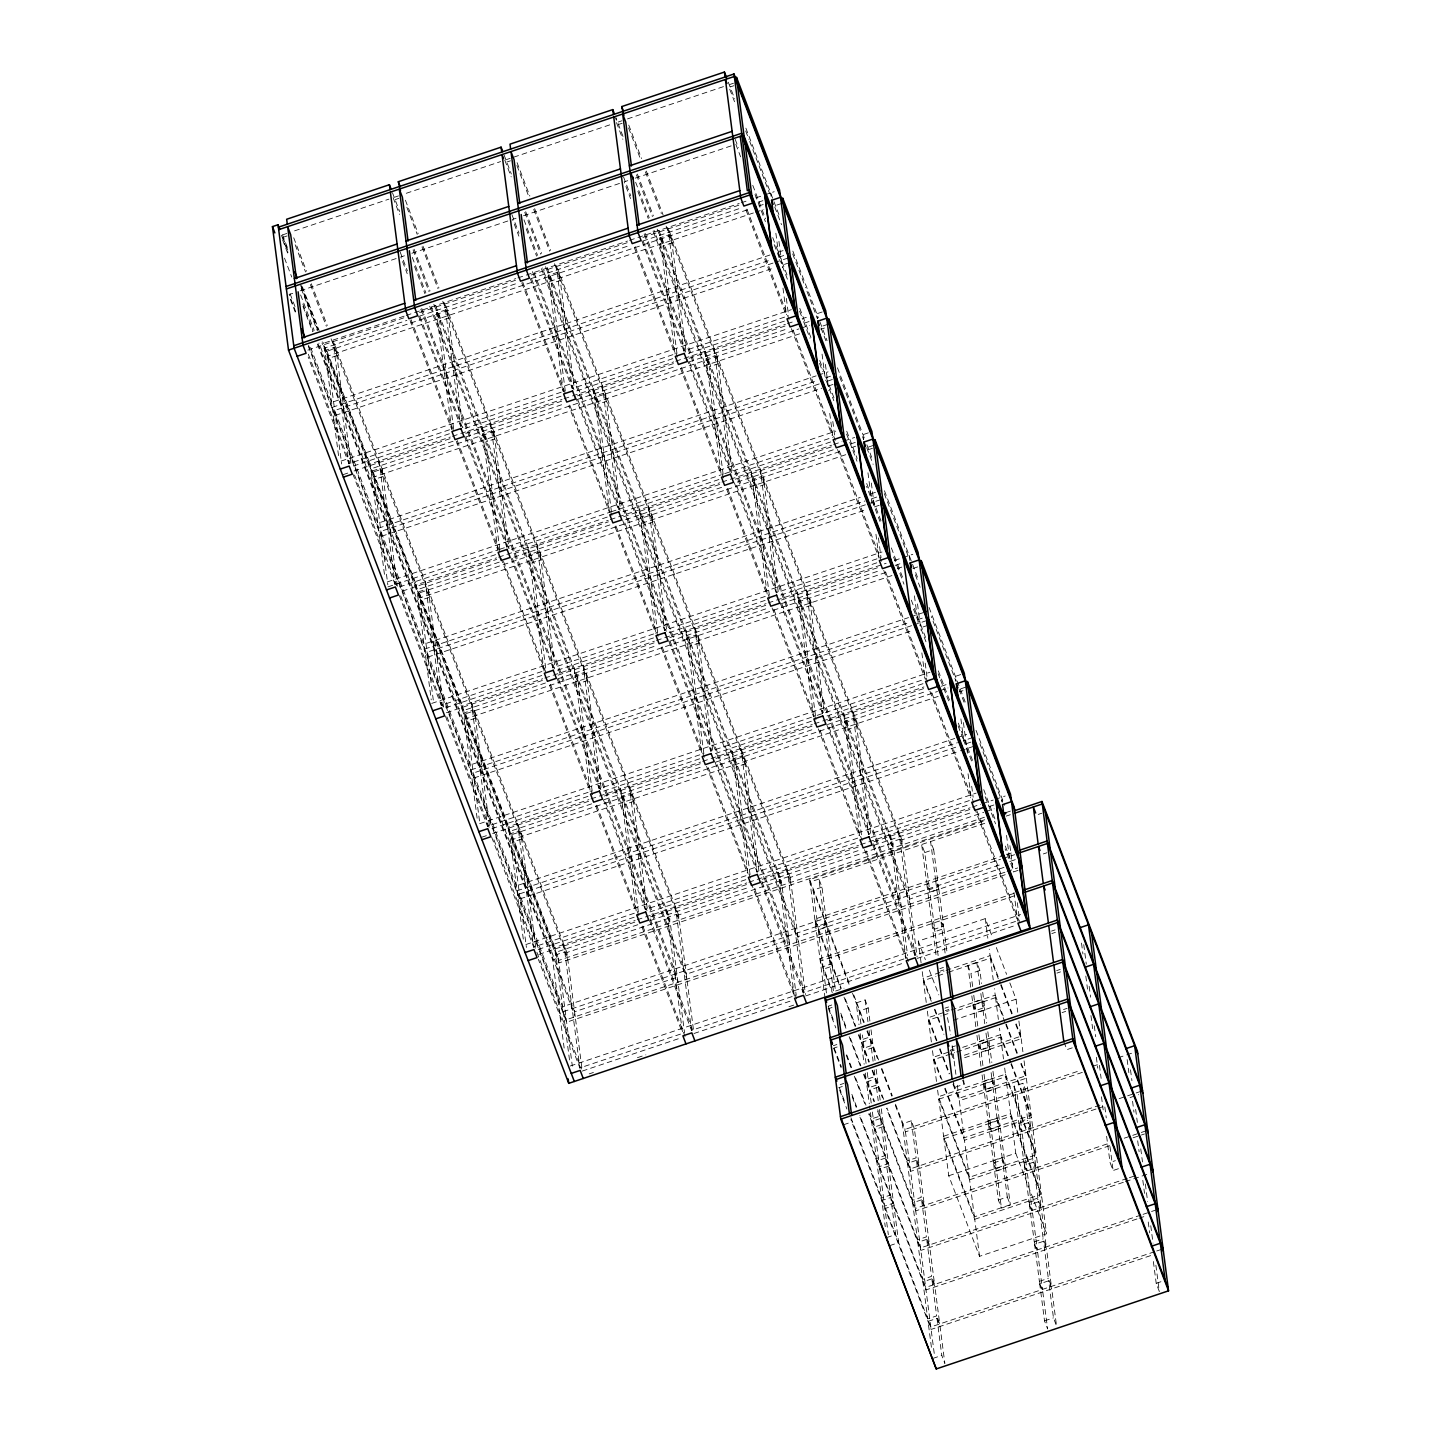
<?xml version="1.0" encoding="UTF-8"?>
<svg xmlns="http://www.w3.org/2000/svg" width="1441" height="1441" viewBox="0 0 1441 1441"><rect width="100%" height="100%" fill="white"/><g stroke="black" fill="none" stroke-linecap="round" stroke-linejoin="round"><path stroke-width="0.75" stroke-dasharray="5 3.75" d="M283.229 234.667L286.813 233.46M294.576 230.848L388.926 199.128M394.906 197.111L398.473 195.904M406.254 193.292L500.603 161.572M506.584 159.555L510.15 158.348M513.735 157.159L612.281 124.016M618.261 121.999L621.828 120.792M627.501 118.901L723.958 86.46M729.939 84.443L733.505 83.236M283.553 237.135L287.119 235.928M395.23 199.578L398.797 198.372M506.908 162.022L510.474 160.816M618.585 124.466L622.152 123.278M730.263 86.91L733.829 85.721M292.721 293.334L289.137 294.54L295.693 311.688M300.178 290.83L396.617 258.389M404.399 255.778L400.814 256.984L407.209 273.7M411.856 253.274L508.295 220.833M516.076 218.221L512.492 219.428L518.886 236.144M523.533 215.718L619.972 183.277M627.754 180.665L624.169 181.872L630.564 198.588M635.211 178.162L731.65 145.721M404.146 316.155L323.919 343.138L324.549 348.074L406.884 320.388M406.236 315.453L412.522 313.327M414.63 312.625L515.824 278.599M517.913 277.897L524.2 275.789M526.307 275.069L627.501 241.043M629.591 240.341L739.179 203.487M741.268 202.785L747.555 200.677M755.949 197.849L762.235 195.742M764.324 195.021L774.195 191.707M307.87 350.109L404.327 317.668M419.547 312.553L516.004 280.112M531.225 274.997L627.682 242.556M642.902 237.441L739.359 205M419.457 316.155L518.562 282.832M531.135 278.599L630.239 245.276M642.812 241.043L741.917 207.72M758.687 202.082L762.883 200.677M350.865 463.155L336.888 355.603L333.808 347.533L324.873 350.541L338.851 458.112M451.663 429.328L436.551 312.985L445.485 309.977L448.565 318.047L462.831 427.797M563.341 391.79L548.228 275.429L557.163 272.421L560.243 280.491L574.22 388.061M674.766 352.306L659.906 237.873L668.84 234.865L671.92 242.935L685.898 350.505M753.373 212.962L327.629 356.125L326.999 351.19L750.635 208.729M759.029 205.901L763.226 204.496M755.48 212.259L763.856 209.431M781.49 203.505L774.339 205.919L781.526 224.706M336.888 355.603L327.954 358.593L341.643 463.966M453.609 428.607L439.631 321.055L448.565 318.047M565.286 391.051L551.309 283.499L560.243 280.491M676.964 353.495L662.986 245.943L671.92 242.935M769.926 255.003L331.61 402.399L310.049 346.002M778.32 252.193L787.254 249.185M332.259 407.353L770.575 259.938M778.969 257.128L784.318 255.327M773.006 263.073L334.69 410.469L377.812 523.263L816.128 375.867M775.114 262.352L788.551 257.849M335.339 415.404L773.655 268.008M789.182 262.784L782.049 265.18L788.425 281.896M341.103 461.084L791.379 309.653M449.538 429.76L348.884 463.606L308.176 357.08M561.215 392.204L460.562 426.05L418.25 315.345M672.893 354.666L572.239 388.512L529.928 277.789M784.57 317.11L683.917 350.956L640.813 238.143M353.423 466.019L449.88 433.597M465.101 428.463L561.558 396.041M576.778 390.907L673.235 358.485M688.456 353.369L784.913 320.929M453.068 441.252L370.751 468.937L370.103 464.002L450.331 437.019M452.438 436.317L458.724 434.191M460.814 433.489L562.008 399.463M564.115 398.761L570.402 396.653M572.491 395.933L673.686 361.907M675.793 361.205L682.079 359.097M684.169 358.377L785.363 324.351M787.452 323.649L793.757 321.541M802.133 318.713L806.33 317.308M822.181 311.976L816.813 313.778L817.461 318.713L805.483 287.389M343.03 474.683L348.398 472.864M354.072 470.973L450.511 438.532M465.749 433.417L562.188 400.976M577.427 395.861L673.866 363.42M689.086 358.305L785.543 325.864M465.659 437.019L564.746 403.696M577.337 399.463L676.423 366.14M689.014 361.907L788.101 328.584M804.871 322.946L809.067 321.541M397.338 586.217L383.09 476.467L380.01 468.397L371.076 471.405L384.765 576.778M497.865 550.21L482.753 433.849L491.687 430.841L494.767 438.911L509.015 548.661M609.543 512.654L594.431 396.293L603.365 393.285L606.445 401.355L620.405 508.925M720.968 473.17L706.108 358.737L715.042 355.747L718.122 363.798L732.082 471.369M799.575 333.826L373.831 476.989L373.183 472.054L798.926 328.89M801.016 328.188L809.41 325.36M827.692 324.369L820.541 326.783L826.125 341.391M383.09 476.467L374.156 479.457L387.845 584.83M499.793 549.471L485.833 441.919L494.767 438.911M611.47 511.915L597.511 404.363L606.445 401.355M723.148 474.359L709.188 366.807L718.122 363.798M820.866 329.25L824.432 328.044M818.218 375.164L828.089 371.85M378.443 528.217L816.777 380.802M830.52 376.191L825.153 377.992L833.817 400.67M819.209 383.936L380.892 531.333L423.996 644.127L860.223 497.433M827.602 381.108L836.537 378.1M381.523 536.268L821.946 388.169M828.233 386.044L835.384 383.648M387.287 581.948L835.78 431.129M387.935 586.883L497.829 549.922L456.311 441.306M499.613 549.327L609.507 512.366L568.781 405.84M611.29 511.771L721.184 474.81M724.751 473.621L832.862 437.253M399.607 586.883L496.064 554.461M511.285 549.327L607.742 516.905M622.962 511.789L719.419 479.349M734.64 474.233L831.097 441.793M499.27 562.116L416.935 589.801L416.305 584.866L496.533 557.883M498.622 557.181L608.21 520.327M610.3 519.625L719.888 482.771M721.977 482.069L831.565 445.215M833.655 444.512L842.048 441.703M844.138 440.982L854.621 437.47M868.365 432.84L863.015 434.642L863.645 439.577L861.25 433.309M402.363 591.116L496.713 559.396M514.023 553.578L608.39 521.84M623.611 516.725L720.068 484.284M735.288 479.169L831.745 446.728M513.951 557.181L610.948 524.56M625.628 519.625L722.625 487.004M737.288 482.069L834.303 449.448M851.073 443.81L855.27 442.405M443.54 707.081L429.274 597.331L426.194 589.261L417.26 592.269L431.237 699.84M544.05 671.074L528.937 554.713L537.871 551.705L540.951 559.774L554.929 667.345M655.475 631.59L640.615 517.157L649.549 514.149L652.629 522.218L666.607 629.789M767.152 594.034L752.292 479.601L761.226 476.611L764.306 484.662L778.284 592.233M845.759 454.69L420.015 597.853L419.385 592.917L843.021 450.457M851.415 447.629L855.612 446.224M868.509 447.034L875.66 444.639M429.274 597.331L420.34 600.321L433.741 703.514M545.707 668.156L532.017 562.783L540.951 559.774M657.672 632.779L643.695 525.226L652.629 522.218M769.35 595.241L755.372 487.67L764.306 484.662M868.833 449.502L872.417 448.313M870.706 493.921L879.64 490.913M424.645 649.08L865.05 500.964M876.704 497.055L871.355 498.856L866.563 486.319M865.393 504.8L427.076 652.197L470.198 764.991L908.514 617.595M867.5 504.08L880.937 499.577M427.725 657.132L866.041 509.736M874.435 506.908L883.369 503.9M431.706 703.406L881.982 551.993M541.924 671.488L441.27 705.333L398.166 592.539M653.602 633.95L552.948 667.795L509.844 554.983M765.279 596.394L664.625 630.239L621.521 517.427M876.957 558.838L776.303 592.683L733.199 479.871M445.809 707.747L542.266 675.325M557.487 670.191L653.944 637.769M669.164 632.653L765.621 600.213M780.842 595.097L877.299 562.656M545.455 682.98L463.137 710.665L462.489 705.73L542.717 678.747M544.824 678.045L654.394 641.191M656.502 640.488L766.072 603.635M768.179 602.932L774.465 600.825M776.555 600.122L886.143 563.269M894.519 560.441L900.823 558.333M902.913 557.631L912.783 554.299M446.458 712.701L545.004 679.558M558.135 675.145L656.682 642.002M669.813 637.588L768.359 604.445M781.472 600.032L880.037 566.889M558.045 678.747L657.132 645.424M669.723 641.191L768.81 607.868M781.4 603.635L878.398 571.032M895.167 565.376L901.454 563.269M489.436 825.765L475.476 718.194L472.396 710.125L463.462 713.133L477.151 818.506M589.999 790.01L575.139 675.577L584.073 672.569L587.153 680.638L601.113 788.209M701.677 752.454L686.817 638.021L695.751 635.031L698.831 643.082L712.791 750.653M813.607 716.825L798.494 600.465L807.428 597.475L810.508 605.526L824.468 713.097M891.961 575.553L466.218 718.717L465.569 713.781L889.223 571.32M897.599 568.493L901.796 567.088M912.928 568.511L920.079 566.097M475.476 718.194L466.542 721.202L479.943 824.378M592.179 791.199L578.219 683.646L587.153 680.638M703.856 753.643L689.897 646.09L698.831 643.082M815.534 716.105L801.574 608.534L810.508 605.526M910.604 616.892L924.041 612.371M470.829 769.944L909.163 622.548M917.539 619.72L922.906 617.919M911.595 625.664L473.278 773.06L516.382 885.855L954.699 738.458M913.684 624.944L927.121 620.441M473.909 777.996L912.243 630.6M927.77 625.376L920.619 627.772L927.013 644.487M479.673 823.676L929.967 672.245M588.108 792.352L487.472 826.197L445.161 715.493M699.786 754.814L599.15 788.659L556.028 675.847M811.463 717.258L710.827 751.103L667.705 638.291M817.137 715.348L923.141 679.702M491.993 828.611L588.45 796.189M603.671 791.073L700.128 758.632M715.348 753.517L811.805 721.076M827.026 715.961L923.483 683.52M591.657 803.844L509.321 831.529L508.691 826.594L588.919 799.611M591.008 798.908L597.295 796.801M599.402 796.08L700.596 762.055M702.686 761.352L708.972 759.245M711.079 758.524L812.274 724.499M814.363 723.796L820.65 721.689M822.757 720.986L923.951 686.943M960.751 674.568L955.401 676.369L956.031 681.305L931.282 616.55M481.618 837.275L486.968 835.474M492.642 833.564L589.099 801.124M604.319 796.008L700.776 763.568M715.997 758.452L812.454 726.012M827.674 720.896L924.131 688.456M604.229 799.611L703.334 766.288M715.907 762.055L815.012 728.732M827.584 724.499L926.689 691.176M941.351 686.24L947.656 684.133M535.638 946.629L521.66 839.058L518.58 830.989L509.646 833.997L523.335 939.37M636.183 910.874L621.323 796.441L630.257 793.433L633.338 801.502L647.315 909.073M747.861 873.318L733.001 758.885L741.935 755.895L745.015 763.946L759.281 873.714M859.538 835.762L844.678 721.329L853.612 718.339L856.693 726.39L870.958 836.158M938.145 696.417L512.402 839.581L511.771 834.645L937.515 691.482M939.604 690.779L947.998 687.951M960.895 688.762L968.046 686.366M521.66 839.058L512.726 842.066L526.415 947.439M638.381 912.063L624.403 804.51L633.338 801.502M750.059 874.525L736.081 766.954L745.015 763.946M861.448 834.771L847.758 729.398L856.693 726.39M959.436 691.842L963.002 690.635M956.806 737.756L966.659 734.442M517.031 890.808L957.436 742.691M972.675 737.576L963.741 740.584L972.405 763.262M955.689 747.231L519.462 893.924L562.584 1006.737L1000.522 859.25M966.172 743.7L975.107 740.692M520.111 898.86L958.427 751.463M960.517 750.761L973.954 746.24M525.875 944.539L976.151 793.108M634.31 913.234L533.656 947.079L490.552 834.267M745.988 875.678L645.334 909.523L602.23 796.711M857.665 838.122L757.011 871.967L713.907 759.155M969.343 800.566L868.689 834.411L826.377 723.688M538.195 949.475L634.652 917.052M649.873 911.937L746.33 879.496M759.443 875.083L858.007 841.94M871.121 837.527L969.685 804.384M637.841 924.708L555.524 952.393L554.875 947.457L635.103 920.475M637.21 919.772L746.78 882.919M748.888 882.216L858.458 845.363M860.565 844.66L970.135 807.807M972.225 807.104L980.619 804.294M982.726 803.574L993.209 800.061M995.299 799.359L1005.17 796.026M538.844 954.428L635.283 921.988M650.521 916.872L746.96 884.432M762.199 879.316L858.638 846.876M873.858 841.76L970.315 809.32M650.431 920.475L747.429 887.854M762.109 882.919L859.106 850.316M873.786 845.363L972.873 812.04M989.643 806.402L993.84 804.997M581.822 1067.493L567.862 959.922L564.782 951.853L555.848 954.861L569.537 1060.234M682.386 1031.738L667.525 917.305L676.459 914.315L679.54 922.366L693.499 1029.937M794.315 996.109L779.203 879.749L788.137 876.758L791.217 884.81L805.465 994.578M905.993 958.553L890.88 842.192L899.814 839.202L902.895 847.254L917.142 957.022M331.088 338.797L567.538 957.454L566.889 952.501L669.633 917.953L435.596 305.582L436.227 310.517M442.765 301.241L679.215 919.898L678.567 914.963L781.31 880.397L547.274 268.026L547.904 272.961M554.443 263.685L790.893 882.342L790.244 877.407L892.988 842.841L658.951 230.47L659.582 235.405M666.12 226.129L902.57 844.786L901.922 839.851L983.699 812.346M985.788 811.643L994.182 808.815M564.151 1048.057L552.696 959.868L558.279 957.977L323.018 342.4M984.437 817.245L558.604 960.445L322.154 341.805M984.761 819.731L558.928 962.93L322.045 343.138M1005.638 812.706L1010.988 810.905M825.063 998.145L809.68 879.604L984.419 820.848M984.743 823.315L809.986 882.072L849.307 984.923M1006.052 816.146L1010.321 814.705M822 887.134L813.066 890.142L817.894 927.175L826.828 924.167L822 887.134L818.92 879.064L823.748 916.116M924.744 852.586L933.678 849.578L930.598 841.508L935.425 878.56L938.487 886.611L929.553 889.619L926.491 881.568L921.664 844.516L924.744 852.586L929.553 889.619M1038.222 814.417L1041.789 813.228M1004.467 855.342L814.813 919.124L841.274 988.382M1006.611 854.621L1012.987 852.478M1002.666 858.53L1014.644 854.711M563.215 1011.672L1001.549 864.276M1015.293 859.647L1009.925 861.448L1005.134 848.911M827.134 926.635L818.2 929.643L823.009 966.695L831.943 963.687L827.134 926.635L824.054 918.583L828.863 955.635M929.877 892.087L938.812 889.097L935.731 881.027L940.541 918.079L943.621 926.131L934.687 929.139L931.607 921.087L926.797 884.035L929.877 892.087L934.687 929.139M1043.338 853.937L1046.923 852.73M1003.981 867.392L909.631 899.112L654.016 230.326M1004.917 872.237L566.295 1019.724L308.554 345.3M1007.043 871.517L1017.688 867.932M1005.224 874.705L566.619 1022.191L308.068 345.678M1013.743 871.841L1018.012 870.4M1013.87 893.42L819.929 958.643L831.979 990.129M1014.194 895.888L820.253 961.111L832.286 992.597M833.438 990.796L829.187 958.103L832.268 966.154L823.333 969.163L826.738 995.317M938.127 955.581L935.011 931.607L943.945 928.598L940.865 920.547L945.404 955.419M921.105 962.93L918.277 941.135L985.284 918.619L992.381 937.208M570.276 1065.998L1020.552 914.585M680.494 1034.098L579.858 1067.943L538.34 959.31M792.172 996.542L691.536 1030.387L648.414 917.575M903.849 958.986L803.213 992.831L760.091 880.019M1015.527 921.429L914.891 955.275L871.769 842.463M582.29 1071.059L680.836 1037.916M693.968 1033.503L792.514 1000.36M805.645 995.947L904.191 962.804M917.323 958.391L1015.869 925.248M589.225 1073.869L593.422 1072.464M637.444 1057.658L645.838 1054.848M788.966 1006.701L795.252 1004.593M835.636 991.012L844.03 988.184M828.143 1006.214L831.727 1005.007M939.82 968.658L943.405 967.451M1051.498 931.102L1055.082 929.895M828.467 1008.682L832.051 1007.475M940.144 971.126L943.729 969.919M1051.822 933.57L1055.388 932.363M930.976 998.847L923.087 978.187L944.017 971.144M946.107 970.441L990.093 955.653L989.247 949.115M869.896 1021.075L868.202 1007.998L865.122 999.928L856.188 1002.936L859.016 1024.731M970.694 987.175L967.866 965.38L976.8 962.39L979.88 970.441L981.573 983.519M926.239 1002.45L923.393 980.655L935.966 976.44M938.055 975.737L946.431 972.909M948.52 972.207L990.399 958.121L999.892 982.924M868.202 1007.998L859.268 1011.006L860.961 1024.065M972.639 986.527L970.946 973.45L979.88 970.441M833.276 1045.716L836.861 1044.527M944.954 1008.16L948.538 1006.971M1056.631 970.604L1060.216 969.415M833.6 1048.183L837.167 1046.995M945.278 1010.645L948.844 1009.439M1056.955 973.089L1060.522 971.882M982.708 992.237L984.689 1007.475L975.755 1010.483L972.675 1002.432L981.609 999.424L980.186 988.526M936.902 1040.438L928.22 1017.706L949.151 1010.663M951.24 1009.961L995.227 995.173L994.362 988.634M875.029 1060.576L873.336 1047.517L870.256 1039.447L861.322 1042.455L864.15 1064.251M975.827 1026.694L972.999 1004.899L981.933 1001.891L985.014 1009.961L986.707 1023.02M931.372 1041.969L928.526 1020.174L941.099 1015.941M943.189 1015.239L949.475 1013.131M957.851 1010.321L995.533 997.64L1005.007 1022.426M953.258 1020.318L1016.067 999.189L1009.763 982.654M873.336 1047.517L864.402 1050.507L866.095 1063.584M977.773 1026.028L976.079 1012.951L985.014 1009.961M840.193 1084.641L843.778 1083.434M951.871 1047.085L955.455 1045.878M1063.548 1009.529L1067.133 1008.322M838.734 1087.703L842.301 1086.496M950.412 1050.147L953.978 1048.958M1062.089 1012.591L1065.656 1011.402M987.842 1031.738L989.823 1046.995L980.889 1050.003L977.809 1041.951L986.743 1038.943L985.896 1032.404M942.036 1079.939L933.354 1057.226L954.284 1050.183M962.66 1047.355L1000.342 1034.692L999.496 1028.153M880.163 1100.095L878.47 1087.018L875.389 1078.967L866.455 1081.975L869.283 1103.752M980.961 1066.214L978.133 1044.419L987.067 1041.411L990.147 1049.462L991.84 1062.539M936.488 1081.47L933.66 1059.693L954.608 1052.65M956.698 1051.948L1000.666 1037.16L1010.141 1061.945M964.353 1055.244L1020.876 1036.223L1018.895 1020.985M964.659 1057.712L1021.201 1038.709L1014.878 1022.173M878.47 1087.018L869.535 1090.026L871.229 1103.104M982.906 1065.547L981.213 1052.47L990.147 1049.462M843.543 1124.755L852.478 1121.746M963.597 1079.831L964.155 1084.19L955.221 1087.198L952.915 1081.146M1072.266 1047.841L1066.898 1049.642L1063.818 1041.591M992.975 1071.257L994.956 1086.514L986.022 1089.522L982.942 1081.452L991.876 1078.462L991.03 1071.924M1010.934 1064.016L1031.468 1117.73L1036.277 1154.781L969.271 1177.315L938.469 1096.727L1005.476 1074.193L1004.629 1067.655M983.266 1083.92L992.201 1080.93L995.281 1088.982L1000.09 1126.033L991.156 1129.024L988.076 1120.972L983.266 1083.92L986.346 1091.99L991.156 1129.024M938.793 1099.195L1005.8 1076.661L1036.601 1157.249L1041.411 1194.283L974.404 1216.816L943.603 1136.247L938.793 1099.195L969.595 1179.783L974.404 1216.816M953.474 1083.812L959.004 1098.276L1026.01 1075.743L1024.029 1060.486M1026.334 1078.21L1031.144 1115.262L964.137 1137.796L959.328 1100.744L1026.334 1078.21L1020.804 1063.746M986.346 1091.99L995.281 1088.982M911.306 1120.792L902.372 1123.8L907.2 1160.852L916.134 1157.843L911.306 1120.792L914.387 1128.861L919.214 1165.895L916.134 1157.843M1014.05 1086.244L1017.13 1094.313L1021.939 1131.347L1018.877 1123.296L1014.05 1086.244L1022.984 1083.254L1026.064 1091.305L1030.873 1128.339L1027.811 1120.287L1022.984 1083.254M934.236 1353.405L905.146 1129.384L1079.885 1070.627M1092.674 1066.322L1099.069 1064.178M1118.252 1057.73L1124.646 1055.587M1126.772 1054.866L1133.166 1052.705M1082.335 1072.374L905.452 1131.869L895.023 1104.581M988.076 1120.972L997.01 1117.964L992.201 1080.93M943.603 1136.247L1010.609 1113.713L1005.8 1076.661M988.4 1123.44L997.334 1120.432L1000.414 1128.501L1005.224 1165.535L996.289 1168.543L993.209 1160.491L988.4 1123.44L991.48 1131.509L996.289 1168.543M943.927 1138.714L1010.934 1116.181L1041.735 1196.769L1046.544 1233.802L979.538 1256.336L948.736 1175.766L943.927 1138.714L974.728 1219.284L979.538 1256.336M969.271 1177.315L964.461 1140.263L1031.468 1117.73M991.48 1131.509L1000.414 1128.501M1018.877 1123.296L1027.811 1120.287M916.44 1160.311L907.506 1163.319L912.315 1200.371L921.249 1197.363L916.44 1160.311L919.52 1168.381L924.329 1205.415L921.249 1197.363M1019.183 1125.763L1022.263 1133.815L1027.073 1170.867L1023.993 1162.815L1019.183 1125.763L1028.117 1122.755L1031.198 1130.825L1036.007 1167.858L1032.927 1159.807L1028.117 1122.755M1099.933 1105.121L910.28 1168.903L887.008 1108.039M1119.117 1098.672L1125.511 1096.529M1127.637 1095.808L1134.031 1093.665M1136.174 1092.944L1142.551 1090.801M1095.989 1109.03L910.586 1171.371L886.521 1108.399M1098.132 1108.309L1104.527 1106.166M1130.086 1097.556L1138.624 1094.692M993.209 1160.491L1002.143 1157.483L997.334 1120.432M948.736 1175.766L1015.743 1153.232L1010.934 1116.181M993.515 1162.959L1002.45 1159.951L1005.53 1168.021L1010.357 1205.054L1001.423 1208.062L998.343 1200.011L993.515 1162.959L996.596 1171.011L1001.423 1208.062M969.595 1179.783L1036.601 1157.249M996.596 1171.011L1005.53 1168.021M1023.993 1162.815L1032.927 1159.807M921.574 1199.831L912.639 1202.839L917.449 1239.872L926.383 1236.882L921.574 1199.831L924.654 1207.882L929.463 1244.934L926.383 1236.882M1024.317 1165.283L1027.397 1173.334L1032.206 1210.386L1029.126 1202.316L1024.317 1165.283L1033.251 1162.275L1036.331 1170.326L1041.141 1207.378L1038.06 1199.326L1033.251 1162.275M1107.192 1143.92L915.395 1208.423L877.695 1109.768M1124.25 1138.192L1130.645 1136.048M1132.77 1135.328L1139.165 1133.166M1141.29 1132.464L1147.684 1130.302M1109.66 1145.685L915.719 1210.89L877.209 1110.128M1133.094 1137.796L1144.442 1133.977M886.665 1237.567L895.6 1234.559L890.79 1197.507L881.856 1200.515L885.242 1226.669M998.343 1200.011L1007.277 1197.003L1002.45 1159.951M1118.45 1168.705L1113.1 1170.506L1110.02 1162.455L1115.37 1160.653M889.745 1245.618L898.68 1242.61L893.87 1205.559L884.936 1208.567L888.322 1234.721M974.728 1219.284L1041.735 1196.769M1029.126 1202.316L1038.06 1199.326M926.707 1239.35L917.773 1242.34L922.582 1279.392L931.516 1276.384L926.707 1239.35L929.787 1247.402L934.597 1284.453L931.516 1276.384M1029.45 1204.802L1032.531 1212.854L1037.34 1249.887L1034.26 1241.836L1029.45 1204.802L1038.385 1201.794L1041.465 1209.846L1046.274 1246.897L1043.194 1238.828L1038.385 1201.794M1127.258 1178.414L920.529 1247.942L869.193 1113.605M1129.384 1177.711L1135.778 1175.55M1123.314 1182.322L920.853 1250.41L868.707 1113.965M1125.439 1181.602L1149.576 1173.496M1034.26 1241.836L1043.194 1238.828M931.841 1278.851L922.906 1281.86L927.716 1318.911L936.65 1315.903L931.841 1278.851L934.921 1286.921L939.73 1323.955L936.65 1315.903M1034.584 1244.303L1037.664 1252.373L1042.473 1289.407L1039.393 1281.355L1034.584 1244.303L1043.518 1241.295L1046.598 1249.365L1051.408 1286.399L1048.328 1278.347L1043.518 1241.295M1140.912 1215.069L925.662 1287.443L859.881 1115.334M1143.037 1214.349L1149.432 1212.205M1151.557 1211.485L1157.952 1209.341M1136.967 1218.978L925.987 1289.929L859.394 1115.694M1139.092 1218.257L1145.487 1216.114M1039.393 1281.355L1048.328 1278.347M936.974 1318.371L941.784 1355.423L944.864 1363.474L940.054 1326.422L936.974 1318.371L928.04 1321.379L931.444 1347.533M1039.718 1283.823L1042.798 1291.875L1047.607 1328.926L1044.527 1320.875L1039.718 1283.823L1048.652 1280.815L1051.732 1288.884L1056.541 1325.918L1053.461 1317.867L1048.652 1280.815M1154.565 1251.725L930.796 1326.963L850.947 1117.712M1156.691 1251.004L1163.085 1248.843M1150.62 1255.615L931.12 1329.431L850.892 1119.531M932.849 1358.431L941.784 1355.423M1044.527 1320.875L1053.461 1317.867M1155.88 1265.216L1159.284 1291.37L1156.204 1283.319L1161.572 1281.517M728.299 82.191L734.694 98.907M745.88 128.159L780.085 217.681M792.856 251.112L818.362 317.813M819.893 321.829L827.08 340.634M837.455 367.797L864.546 438.676M866.888 444.783L871.679 457.319M884.45 490.751L918.674 580.273M929.049 607.436L965.668 703.226M976.043 730.389L1004.665 805.303M729.74 89.234L734.532 101.753M745.717 131.005L748.906 139.363M749.716 141.452L769.674 193.67M792.712 253.958L804.69 285.3M839.707 376.912L860.457 431.219M866.725 447.647L873.12 464.344M884.288 493.597L909.037 558.351M915.323 574.779L920.115 587.298M959.112 689.374L964.713 704.001M979.88 743.682L997.442 789.65M998.235 791.739L1002.234 802.169L1001.585 797.233M735.216 139.381L738.404 147.739M752.778 185.331L765.549 218.762M772.736 237.567L786.984 274.871M799.773 308.284L810.941 337.536M819.731 360.52L833.979 397.824M846.75 431.237L857.143 458.4M866.707 483.474L880.973 520.777M891.349 547.922L902.534 577.175M911.306 600.158L925.572 637.462M938.343 670.876L949.529 700.128M958.301 723.112L972.567 760.416M983.735 789.668L995.713 820.992M1005.296 846.065L1012.375 864.564M735.847 144.316L740.638 156.853M755.012 194.463L765.387 221.608M774.177 244.592L781.274 263.163M799.611 311.148L802.799 319.506M803.592 321.595L809.986 338.293M819.569 363.366L822.757 371.724M846.606 434.101L856.981 461.246M872.111 500.874L880.019 521.534M893.582 557.055L903.975 584.199M913.558 609.273L919.844 625.754M938.181 673.74L939.784 677.918M940.577 680.008L948.574 700.884M958.139 725.958L962.93 738.494M985.176 796.693L995.551 823.838M1010.699 863.465L1013.005 869.499M746.906 209.089L789.092 319.524M793.09 329.953L835.294 440.388M839.292 450.817L881.478 561.251M885.476 571.699L927.68 682.115M931.679 692.563L973.864 802.979M977.07 811.337L1020.066 923.843M745.934 209.864L785.867 314.3M791.343 328.638L832.051 435.164M837.527 449.502L879.046 558.135M883.729 570.366L925.248 678.999M929.913 691.23L970.64 797.774M974.512 807.915L1017.634 920.727M996.325 947.53L1006.593 974.386M990.093 955.653L1000.36 982.51M1001.135 984.581L1012.194 1013.509M1016.139 1023.83L1020.876 1036.223M1000.666 984.978L1011.726 1013.906M995.227 995.173L1003.116 1015.833M1006.268 1024.101L1017.328 1053.029M1021.273 1063.35L1026.01 1075.743M1005.8 1024.497L1016.86 1053.425M1000.342 1034.692L1010.609 1061.549M1011.402 1063.602L1031.144 1115.262M981.609 999.424L984.689 1007.475M967.866 965.38L970.946 973.45M1005.476 1074.193L1036.277 1154.781M986.743 1038.943L989.823 1046.995M972.999 1004.899L976.079 1012.951M1010.609 1113.713L1041.411 1194.283M628.762 125.097L641.533 158.528M646.325 171.065L663.094 214.925M901.922 839.851L667.885 227.462L668.516 232.397M628.6 127.961L640.579 159.285M645.37 171.821L661.329 213.61M991.876 1078.462L994.956 1086.514M935.011 931.607L931.931 923.555L936.182 956.23M978.133 1044.419L981.213 1052.47M1015.743 1153.232L1046.544 1233.802M623.016 136.463L615.829 117.658L616.262 120.954M637.39 174.073L653.349 215.844M997.01 1117.964L1000.09 1126.033M616.478 122.593L622.854 139.309M636.436 174.829L652.395 216.6M657.186 229.137L893.636 847.794L892.988 842.841M659.906 237.873L662.986 245.943M706.108 358.737L709.188 366.807M752.292 479.601L755.372 487.67M798.494 600.465L801.574 608.534M844.678 721.329L847.758 729.398M890.88 842.192L893.96 850.262L907.632 955.635M635.661 182.287L649.225 217.807M637.895 191.401L648.27 218.564M653.061 231.1L910.262 904.047M1002.143 1157.483L1005.224 1165.535M918.277 941.135L925.374 959.742M929.319 970.063L938.793 994.866M947.494 1017.58L950.772 1034.8M623.539 176.937L630.708 195.742M645.082 233.334L900.697 902.12L797.954 936.668L542.338 267.882M644.127 234.09L901.327 907.055M643.352 241.566L685.592 352.054M689.555 362.43L731.776 472.918M736.549 485.383L777.203 591.765M781.941 604.157L823.387 712.629M828.935 727.111L869.589 833.492M873.516 843.796L915.774 954.356M686.997 359.007L730.119 471.819M780.175 602.824L822.505 713.547M962.624 1080.156L964.155 1084.19M1007.277 1197.003L1010.357 1205.054M934.921 1009.186L943.603 1031.9M950.718 1050.507L953.87 1058.757L952.177 1045.698M923.393 980.655L931.3 1001.315M934.452 1009.583L943.927 1034.368M951.042 1052.975L954.194 1061.242L955.887 1074.302M635.229 246.645L677.414 357.08M681.413 367.509L723.616 477.944M727.615 488.373L769.8 598.808M773.799 609.237L816.002 719.671M820.001 730.101L862.186 840.535M866.185 850.965L908.388 961.399M634.274 247.42L674.982 353.946M680.458 368.284L720.374 472.72M726.66 489.147L766.576 593.584M772.052 607.922L813.571 716.537M818.236 728.786L858.962 835.33M864.438 849.65L905.957 958.283M940.054 1048.688L949.529 1073.491M928.526 1020.174L936.434 1040.834M939.586 1049.102L949.061 1073.887M953.005 1084.226L959.328 1100.744M945.188 1088.207L964.137 1137.796M933.66 1059.693L940.775 1078.282M944.72 1088.603L964.461 1140.263M809.68 879.604L849.794 984.563M853.793 995.047L864.222 1022.335M867.428 1030.729L878.668 1060.126M881.874 1068.52L892.303 1095.808M895.509 1104.202L905.146 1129.384M852.514 993.317L863.735 1022.714M866.96 1031.108L877.389 1058.396M881.388 1068.898L891.817 1096.187M845.291 998.883L855.72 1026.172M858.926 1034.566L869.355 1061.855M872.562 1070.249L883.801 1099.645M815.12 921.592L840.805 988.76M844.012 997.154L855.234 1026.55M858.44 1034.944L868.869 1062.233M872.093 1070.627L882.522 1097.916M517.085 162.653L529.856 196.084M534.647 208.621L550.606 250.392M790.244 877.407L556.208 265.018L556.838 269.953M516.923 165.517L528.901 196.841M533.692 209.377L549.651 251.166M840.787 1013.203L846.407 1027.901M850.424 1038.403L860.853 1065.692M864.06 1074.085L874.489 1101.374M841.112 1015.689L845.921 1028.28M849.145 1036.673L860.367 1066.052M863.573 1074.446L874.003 1101.735M504.152 155.214L511.339 174.019M525.713 211.629L541.69 253.4M504.8 160.149L511.177 176.865M524.758 212.385L540.717 254.156M545.509 266.693L781.959 885.35L781.31 880.397M828.287 1006.538L833.889 1021.237M846.732 1054.83L851.541 1067.421M855.558 1077.922L865.987 1105.193M548.228 275.429L551.309 283.499M594.431 396.293L597.511 404.363M640.615 517.157L643.695 525.226M686.817 638.021L689.897 646.09M733.001 758.885L736.081 766.954M779.203 879.749L782.283 887.818L796.243 995.389M828.593 1009.024L835.816 1027.901M846.245 1055.19L851.055 1067.781M854.279 1076.193L864.708 1103.482M523.984 219.843L537.547 255.363M526.217 228.957L536.592 256.12M541.384 268.656L798.584 941.603M834.213 1048.165L841.436 1067.042M851.865 1094.331L856.675 1106.94M833.727 1048.526L840.95 1067.421M852.189 1096.817L856.188 1107.3M511.861 214.493L519.048 233.298M534.215 272.979L789.02 939.676L686.276 974.224L430.661 305.438M532.45 271.647L789.65 944.612M531.675 279.122L573.914 389.61M577.877 399.986L620.098 510.474M624.872 522.939L666.3 631.338M670.263 641.713L711.728 750.185M717.258 764.667L757.912 871.048M761.839 881.352L804.114 991.912M575.319 396.563L618.441 509.375M839.346 1087.667L844.966 1102.365M839.671 1090.153L846.894 1109.03M522.741 282.112L565.737 394.618M569.735 405.065L611.939 515.482M615.937 525.929L658.123 636.346M662.121 646.793L704.325 757.227M708.324 767.657L750.509 878.091M754.508 888.521L796.711 998.955M521.786 282.886L563.305 391.502M614.983 526.704L655.691 633.229M661.167 647.567L701.083 752.004M706.558 766.342L747.285 872.868M751.157 883.027L794.279 995.821M405.407 200.209L418.178 233.64M422.97 246.177L438.947 287.948M678.567 914.963L444.53 302.574L445.161 307.509M406.848 207.234L417.224 234.397M422.015 246.933L437.992 288.704M392.474 192.77L399.661 211.575M414.035 249.167L430.012 290.956M393.123 197.705L399.499 214.421M413.081 249.941L429.058 291.712M433.831 304.249L670.281 922.906L669.633 917.953M436.551 312.985L439.631 321.055M482.753 433.849L485.833 441.919M528.937 554.713L532.017 562.783M575.139 675.577L578.219 683.646M621.323 796.441L624.403 804.51M667.525 917.305L670.605 925.374L684.565 1032.927M412.306 257.399L425.87 292.901M414.54 266.513L424.915 293.676M429.706 306.212L686.907 979.16M400.184 252.049L407.371 270.854M421.727 308.446L677.342 977.232L574.599 1011.78L318.983 342.994M420.772 309.203L677.972 982.168M419.997 316.66L462.237 427.166M466.2 437.524L508.421 548.03M512.384 558.406L554.623 668.894M558.586 679.269L600.807 789.758M605.58 802.223L647.009 910.622M650.179 918.908L692.437 1029.468M464.434 436.209L506.764 546.914M411.063 319.668L454.077 432.174M457.265 440.532L500.261 553.038M503.449 561.396L546.463 673.902M550.444 684.349L592.647 794.766M596.646 805.213L638.849 915.629M642.83 926.077L685.033 1036.511M410.109 320.442L451.627 429.058M500.91 557.991L544.014 670.785M549.489 685.123L590.216 791.649M595.691 805.987L635.607 910.424M641.875 926.851L681.791 1031.288M293.73 237.765L306.501 271.196M311.292 283.733L327.269 325.504M566.889 952.501L332.853 340.13L333.483 345.065M295.171 244.79L305.546 271.953M310.337 284.489L326.314 326.26M282.4 234.505L287.984 249.131M302.358 286.723L319.127 330.601M326.999 351.19L370.103 464.002M373.183 472.054L416.305 584.866M419.385 592.917L462.489 705.73M465.569 713.781L508.691 826.594M511.771 834.645L554.875 947.457M282.868 237.351L288.488 252.049M301.331 285.66L318.191 329.791M281.445 235.261L288.002 252.427M300.611 285.408L317.704 330.151M282.706 240.179L288.326 254.895M301.169 288.506L317.236 330.529M300.629 294.955L314.21 330.457M302.862 304.069L313.237 331.232M318.029 343.769L575.229 1016.716M284.507 258.137L291.73 277.032M302.97 306.447L312.607 331.664M317.434 344.273L552.696 959.868M290.091 293.784L295.693 308.392M290.398 299.458L295.225 312.067M308.32 354.216L349.785 462.705M354.522 475.08L396.743 585.586M400.706 595.944L442.945 706.45M446.908 716.807L489.129 827.314M493.903 839.761L535.332 948.178M536.899 952.285L581.516 1069.042M352.775 473.765L395.086 584.47M1130.519 1069.834L1131.924 1080.714M1135.652 1109.336L1137.345 1122.413M1140.768 1148.855L1142.479 1161.932M1145.343 1184.016L1147.612 1201.452M1150.765 1225.715L1153.016 1243.133M1127.15 1059.585L1128.843 1072.662M1132.572 1101.284L1133.977 1112.182M1137.688 1140.804L1139.111 1151.701M1142.821 1180.305L1144.532 1193.382M1148.243 1222.004L1149.666 1232.902M1153.376 1261.523L1156.204 1283.319M1083.758 944.612L1086.298 964.209M1089.162 986.292L1090.585 997.19M1094.295 1025.812L1095.718 1036.709M1099.429 1065.331L1101.122 1078.408M1104.851 1107.012L1106.256 1117.91M1109.984 1146.532L1113.1 1170.506M1081.525 943.08L1082.93 953.978M1085.812 976.061L1087.505 989.138M1090.945 1015.581L1092.638 1028.658M1096.349 1057.262L1097.772 1068.159M1101.482 1096.781L1103.176 1109.858M1106.616 1136.301L1110.02 1162.455M1009.907 845.633L1013.329 871.967M1017.328 902.714L1019.598 920.277M1006.538 835.384L1009.961 861.718M1013.96 892.447L1017.67 920.997M1016.067 999.189L1017.76 1012.266M1021.201 1038.709L1022.894 1051.768M963.435 722.571L967.415 753.301M971.702 786.228L973.125 797.215M960.913 718.897L964.047 743.052M968.046 773.781L971.216 798.206M985.284 918.619L987.824 938.217M990.399 958.121L993.245 979.916M995.533 997.64L998.379 1019.435M1000.666 1037.16L1003.494 1058.937M976.8 962.39L979.916 986.346M981.933 1001.891L984.761 1023.686M987.067 1041.411L989.895 1063.206M973.774 995.227L975.755 1010.483M978.907 1034.746L980.889 1050.003M984.041 1074.265L986.022 1089.522M971.828 995.893L972.675 1002.432M976.962 1035.413L977.809 1041.951M982.096 1074.914L982.942 1081.452M917.521 603.905L920.943 630.239M925.212 663.166L926.923 676.351M909.199 555.505L909.847 560.441M914.441 595.854L917.863 622.188M921.862 652.917L925.284 679.269M933.678 849.578L938.487 886.611M938.812 889.097L943.621 926.131M943.945 928.598L947.061 952.573M957.31 1085.199L959.004 1098.276M871.337 483.041L874.471 507.178M878.452 537.925L881.027 557.685M867.968 472.792L871.949 503.521M875.948 534.251L879.082 558.406M922.24 971.648L923.087 978.187M927.356 1011.168L928.22 1017.706M932.489 1050.687L933.354 1057.226M937.623 1090.189L938.469 1096.727M898.842 831.781L899.49 836.735M899.814 839.202L914.927 955.545M889.908 834.789L890.556 839.725M825.423 364.375L828.845 390.709M832.826 421.438L834.825 436.821M822.054 354.108L825.477 380.46M829.746 413.387L832.646 435.614M855.738 718.987L856.368 723.922M852.658 710.917L853.288 715.871M853.612 718.339L868.725 834.681M846.804 721.977L847.434 726.93M843.724 713.925L844.354 718.861M778.951 241.313L782.355 267.648M786.354 298.395L788.641 315.957M770.629 192.914L771.043 196.21M775.87 233.244L779.275 259.596M782.985 288.128L786.444 314.75M871.03 1029.793L873.012 1045.031L864.078 1048.039L862.384 1034.962M876.164 1069.294L878.145 1084.551L869.211 1087.559L867.23 1072.302M881.298 1108.813L883.279 1124.07L874.345 1127.078L872.363 1111.822M865.122 999.928L867.95 1021.723M869.085 1030.441L869.932 1036.98L860.998 1039.988L860.151 1033.449M870.256 1039.447L873.084 1061.242M874.219 1069.961L875.065 1076.499L866.131 1079.507L865.284 1072.969M875.389 1078.967L878.217 1100.762M879.352 1109.48L880.199 1116.018L871.265 1119.009L869.571 1105.931M809.536 598.123L810.184 603.058M806.456 590.053L807.104 594.989M807.428 597.475L822.541 713.817M800.602 601.113L801.25 606.067M797.521 593.062L798.17 597.997M832.268 966.154L835.384 990.129M763.352 477.259L763.982 482.195M760.272 469.19L760.902 474.125M761.226 476.611L776.339 592.953M754.418 480.249L755.048 485.203M751.337 472.198L751.968 477.133M787.164 869.337L787.813 874.273M788.137 876.758L803.249 993.101M717.15 356.395L717.798 361.331M714.07 348.326L714.718 353.261M715.042 355.747L730.155 472.09M778.23 872.345L778.879 877.281M708.215 359.385L708.864 364.339M705.135 351.334L705.784 356.269M744.06 756.543L744.691 761.478M740.98 748.473L741.611 753.409M741.935 755.895L757.047 872.237M670.966 235.531L671.596 240.467M668.84 234.865L683.953 351.226M735.126 759.533L735.757 764.487M732.046 751.481L732.676 756.417M662.031 238.522L662.662 243.475M697.858 635.679L698.507 640.615M694.778 627.61L695.427 632.545M695.751 635.031L710.863 751.373M688.924 638.669L689.573 643.623M685.844 630.618L686.492 635.553M651.674 514.815L652.305 519.751M648.594 506.746L649.225 511.681M649.549 514.149L664.661 630.51M642.74 517.805L643.37 522.759M639.66 509.754L640.29 514.689M675.487 906.893L676.135 911.829M676.459 914.315L691.572 1030.657M605.472 393.933L606.121 398.887M602.392 385.882L603.04 390.817M603.365 393.285L618.477 509.646M666.553 909.901L667.201 914.837M596.538 396.941L597.186 401.877M593.458 388.89L594.106 393.825M632.383 794.081L633.013 799.035M629.303 786.029L629.933 790.965M630.257 793.433L645.37 909.793M559.288 273.07L559.919 278.023M557.163 272.421L572.275 388.782M623.449 797.089L624.079 802.043M620.369 789.038L620.999 793.973M550.354 276.078L550.984 281.013M586.181 673.217L586.829 678.171M583.101 665.166L583.749 670.101M584.073 672.569L599.186 788.929M577.247 676.225L577.895 681.161M574.166 668.174L574.815 673.109M539.997 552.353L540.627 557.307M536.917 544.302L537.547 549.237M537.871 551.705L552.984 668.066M531.063 555.361L531.693 560.297M527.982 547.31L528.613 552.245M563.809 944.449L564.458 949.385M564.782 951.853L579.894 1068.213M493.795 431.489L494.443 436.443M490.715 423.438L491.363 428.373M491.687 430.841L506.8 547.202M558.279 957.977L572.329 1066.106M484.86 434.498L485.509 439.433M481.78 426.446L482.429 431.381M520.705 831.637L521.336 836.591M517.625 823.586L518.256 828.521M518.58 830.989L533.692 947.349M447.611 310.626L448.241 315.579M445.485 309.977L460.598 426.338M438.676 313.634L439.307 318.569M474.503 710.773L475.152 715.727M471.423 702.722L472.072 707.657M472.396 710.125L487.508 826.486M428.319 589.909L428.95 594.863M425.239 581.858L425.87 586.793M426.194 589.261L441.306 705.622M382.117 469.045L382.766 473.999M379.037 460.994L379.685 465.929M380.01 468.397L395.122 584.758M335.933 348.182L336.564 353.135M333.808 347.533L348.92 463.894M880.523 1118.486L871.589 1121.476L876.398 1158.528L885.332 1155.52L880.523 1118.486M883.603 1126.538L874.669 1129.546L879.478 1166.58L888.413 1163.589L883.603 1126.538M885.657 1157.988L876.722 1160.996L881.532 1198.047L890.466 1195.039L885.657 1157.988M888.737 1166.057L879.803 1169.065L884.612 1206.099L893.546 1203.091L888.737 1166.057"/><path stroke-width="1.5" d="M390.943 188.735L389.394 184.718L286.651 219.266L287.299 224.202M400.508 190.68L398.328 181.71L501.072 147.162L502.621 151.197M614.298 113.641L612.749 109.606L510.006 144.154L510.654 149.089M623.863 115.568L621.683 106.598L724.427 72.05L726.732 78.102M278.365 227.21L734.009 73.977L1014.248 807.23L1029.955 928.238L568.745 1083.344L288.506 350.109L272.457 226.615L278.041 224.742L279.644 228.939M278.689 229.677L734.334 76.463L1014.572 809.698M294.36 278.545L397.104 243.979M406.038 240.989L508.781 206.423M517.715 203.433L620.459 168.885M629.393 165.877L732.136 131.329M286.057 286.489L741.701 133.256L1021.939 866.509M286.381 288.957L742.025 135.724L1022.263 868.977M302.052 337.806L404.795 303.258M413.729 300.25L516.472 265.702M525.407 262.694L628.15 228.146M637.084 225.138L739.827 190.59M293.766 345.75L749.41 192.536L1029.649 925.77M288.506 350.109L749.716 195.003L734.009 73.977M297.152 356.287L306.086 353.279L303.024 345.21L287.624 226.669L290.704 234.739L296.396 278.635M773.871 217.879L771.583 200.317L780.518 197.327L795.918 315.867L786.984 318.875L790.064 326.927L798.998 323.919L783.598 205.379M340.274 469.082L349.208 466.091L352.288 474.143L343.354 477.151M820.055 338.743L817.786 321.181L826.72 318.191L842.102 436.731L833.168 439.739L836.248 447.791L845.183 444.783L829.8 326.242M386.476 589.945L395.41 586.955L398.473 595.007L389.538 598.015M865.969 457.427L863.97 442.045L872.904 439.055L888.304 557.595L879.37 560.603L882.45 568.655L891.385 565.647L875.984 447.106M432.66 710.809L441.594 707.819L444.675 715.871L435.74 718.879M912.153 578.291L910.172 562.909L919.106 559.919L934.488 678.459L925.554 681.467L928.634 689.519L937.569 686.51L922.186 567.97M478.862 831.673L487.797 828.683L490.859 836.735L481.924 839.743M958.355 699.155L956.356 683.773L965.29 680.782L980.691 799.323L971.756 802.331L974.837 810.382L983.771 807.374L968.37 688.834M525.046 952.537L533.981 949.547L537.061 957.599L528.126 960.607M1001.783 814.003L1006.052 812.562M1001.477 815.102L1005.728 813.679M1014.266 810.815L1041.969 801.484L1137.435 1051.282L1168.543 1290.83L936.254 1368.95L840.787 1119.171L825.063 998.145L1057.352 920.042L1152.818 1169.822M1014.572 813.282L1042.275 803.97L1137.742 1053.749M1001.351 855.414L1003.134 854.819L996.091 800.476M1019.381 850.316L1047.085 841.004L1142.551 1090.801M1019.706 852.784L1047.409 843.471L1142.875 1093.269M1024.515 889.836L1052.218 880.523L1147.684 1130.302M1024.839 892.303L1052.542 882.991L1148.009 1132.77M571.248 1073.401L580.183 1070.411L583.245 1078.462M825.387 1000.612L1057.676 922.51L1153.142 1172.29M1079.543 927.824L1088.477 924.834L1093.287 961.868M1084.677 967.343L1093.611 964.335L1098.42 1001.387M835.654 1079.651L1067.943 1001.531L1163.409 1251.328M1089.81 1006.863L1098.744 1003.855L1103.554 1040.906M840.463 1116.685L1072.752 1038.583L1168.219 1288.362M840.787 1119.171L1073.077 1041.05L1041.969 801.484M1094.944 1046.382L1103.878 1043.374L1108.687 1080.408M1125.727 1048.688L1134.661 1045.698L1139.471 1082.731M1100.077 1085.884L1109.012 1082.875L1113.821 1119.927M1130.861 1088.207L1139.795 1085.199L1144.604 1122.251M1105.193 1125.403L1114.127 1122.395L1118.955 1159.447M1135.994 1127.727L1144.929 1124.719L1149.738 1161.77M1141.128 1167.246L1150.062 1164.238L1154.871 1201.272M1146.261 1206.747L1155.196 1203.757L1160.005 1240.791M1151.395 1246.267L1160.329 1243.259L1165.139 1280.31M1035.665 813.012L1033.341 806.96L1038.15 844.012M1040.024 850.514L1038.475 846.479L1043.284 883.531M1045.157 890.016L1043.608 885.999L1048.418 923.033M1157.952 1209.341L1062.485 959.544L830.196 1037.664L832.52 1043.716M1158.276 1211.809L1062.81 962.012L830.52 1040.132L832.123 1044.329M726.93 83.488L725.399 79.453L740.782 198.011L743.862 206.063L752.796 203.055L737.414 84.515M771.583 200.317L773.133 204.352M817.786 321.181L819.317 325.216M863.97 442.045L865.519 446.08M910.172 562.909L911.703 566.943M956.356 683.773L957.905 687.807M744.15 136.373L787.254 249.185M790.334 257.237L833.456 370.049M836.537 378.1L879.64 490.913M882.721 498.964L925.842 611.777M928.923 619.828L972.027 732.64M975.107 740.692L1018.229 853.504M1163.085 1248.843L1067.619 999.063L835.33 1077.184L836.879 1081.2M751.842 195.652L794.946 308.446M798.026 316.516L841.148 429.31M844.228 437.38L887.332 550.174M890.412 558.243L933.534 671.056M936.614 679.107L979.718 791.92M982.798 799.971L1025.92 912.783M795.27 310.932L817.984 370.355L810.923 316.011M841.472 431.796L864.186 491.219L857.125 436.875M887.656 552.66L910.37 612.083M933.858 673.523L956.572 732.947L949.511 678.603M980.042 794.387L1002.756 853.811L995.695 799.467M1003.134 854.819L1025.848 914.242L1018.805 859.899M749.716 195.003L1029.955 928.238M1073.077 1041.05L1168.543 1290.83M1021.021 931.246L1017.94 923.195L1026.875 920.187L1011.492 801.646L1002.558 804.654L1004.539 820.019M621.683 106.598L623.232 110.633M630.798 172.83L633.103 178.864M918.277 965.794L915.197 957.743L906.263 960.751L909.343 968.802M948.862 1046.13L947.331 1042.095L952.141 1079.147M825.063 998.145L826.666 1002.342M503.575 158.6L502.044 154.565L517.427 273.106L520.507 281.175L529.441 278.167L526.361 270.115L510.979 151.557L514.059 159.627L519.751 203.523M845.813 1078.21L844.264 1074.175L839.455 1037.124L842.535 1045.193L846.209 1073.509M806.6 1003.35L803.52 995.299L794.585 998.307L797.666 1006.358M841.238 1118.702L936.254 1368.95M398.328 181.71L399.877 185.745M694.922 1040.906L691.842 1032.855L682.908 1035.863L685.988 1043.914M294.739 271.701L297.152 278.005M272.457 226.615L274.871 232.92M301.637 328.872L304.844 337.266M574.329 1081.47L294.09 348.218L278.041 224.742M1091.558 932.885L1096.367 969.937M1096.691 972.405L1101.5 1009.439M1101.825 1011.906L1106.634 1048.958M1106.958 1051.426L1111.768 1088.477M1112.092 1090.945L1116.901 1127.979M1117.207 1130.465L1122.035 1167.498M1045.355 812.022L1050.165 849.055M1050.489 851.541L1055.298 888.575M1055.623 891.042L1060.432 928.094M1060.756 930.562L1065.565 967.613M1065.89 970.081L1070.699 1007.115M1071.023 1009.601L1075.833 1046.634M1048.742 925.518L1053.551 962.552M1053.875 965.02L1058.685 1002.071M1059.009 1004.539L1063.818 1041.591M1011.168 799.179L1010.519 794.225L967.415 681.431L968.046 686.366M964.966 678.315L964.335 673.361L921.213 560.567L921.862 565.502M972.603 739.035L979.664 793.379L956.95 733.955L949.889 679.612M918.782 557.451L918.133 552.497L875.029 439.703L875.66 444.639M926.419 618.171L933.462 672.515L910.748 613.091L903.309 557.739M953.041 998.631L949.079 968.118L945.998 960.066L950.808 997.1M957.887 1035.953L954.212 1007.637L951.132 999.568L955.941 1036.619M963.308 1077.652L959.346 1047.139L956.266 1039.087L961.075 1076.139M872.58 436.587L871.949 431.634L828.827 318.839L829.476 323.775M880.217 497.307L887.278 551.651L864.564 492.228L857.503 437.884M937.064 963.056L941.874 1000.108M942.198 1002.576L947.007 1039.627M826.395 315.705L825.747 310.77L782.643 197.975L783.274 202.911M834.033 376.443L841.076 430.787L818.362 371.364L811.319 317.02M780.193 194.841L779.563 189.906L736.441 77.112L737.09 82.047M787.831 255.579L794.892 309.923L772.178 250.5L765.117 196.156M764.739 195.147L771.8 249.491L749.086 190.068L747.303 190.662L740.242 136.319M724.427 72.05L725.075 76.985M841.364 1036.187L837.401 1005.674L834.321 997.622L839.13 1034.656M851.631 1115.208L847.668 1084.695L844.588 1076.643L849.397 1113.695M631.428 165.967L625.736 122.071L622.656 114.001L638.039 232.559L641.119 240.611L632.185 243.619L629.105 235.549L613.722 117.009M632.851 176.955L639.138 225.246M612.749 109.606L613.398 114.541M521.174 214.511L527.46 262.802M501.072 147.162L501.72 152.098M568.168 1078.931L568.745 1083.344M408.073 241.079L402.381 197.183L399.301 189.113L414.684 307.672L417.764 315.723L408.83 318.731L405.75 310.662L390.367 192.121M409.334 250.68L415.783 300.358M389.394 184.718L390.043 189.654M298.107 291.803L304.105 337.914M460.886 428.535L451.952 431.525L455.032 439.595L463.966 436.587L460.886 428.535M572.563 390.979L563.629 393.969L566.709 402.039L575.643 399.031L572.563 390.979M684.241 353.423L675.307 356.413L678.387 364.483L687.321 361.475L684.241 353.423M507.07 549.399L498.136 552.389L501.216 560.459L510.15 557.451L507.07 549.399M618.747 511.843L609.813 514.833L612.893 522.903L621.828 519.895L618.747 511.843M730.425 474.287L721.491 477.295L724.571 485.347L733.505 482.339L730.425 474.287M553.272 670.263L544.338 673.253L547.418 681.323L556.352 678.315L553.272 670.263M664.949 632.707L656.015 635.697L659.095 643.767L668.03 640.759L664.949 632.707M776.627 595.151L767.693 598.159L770.773 606.211L779.707 603.203L776.627 595.151M599.456 791.127L590.522 794.117L593.602 802.187L602.536 799.179L599.456 791.127M711.134 753.571L702.199 756.579L705.279 764.631L714.214 761.623L711.134 753.571M822.811 716.015L813.877 719.023L816.957 727.075L825.891 724.066L822.811 716.015M645.658 911.991L636.724 914.981L639.804 923.051L648.738 920.042L645.658 911.991M757.336 874.435L748.401 877.443L751.481 885.495L760.416 882.486L757.336 874.435M869.013 836.879L860.079 839.887L863.159 847.938L872.093 844.93L869.013 836.879"/></g></svg>
